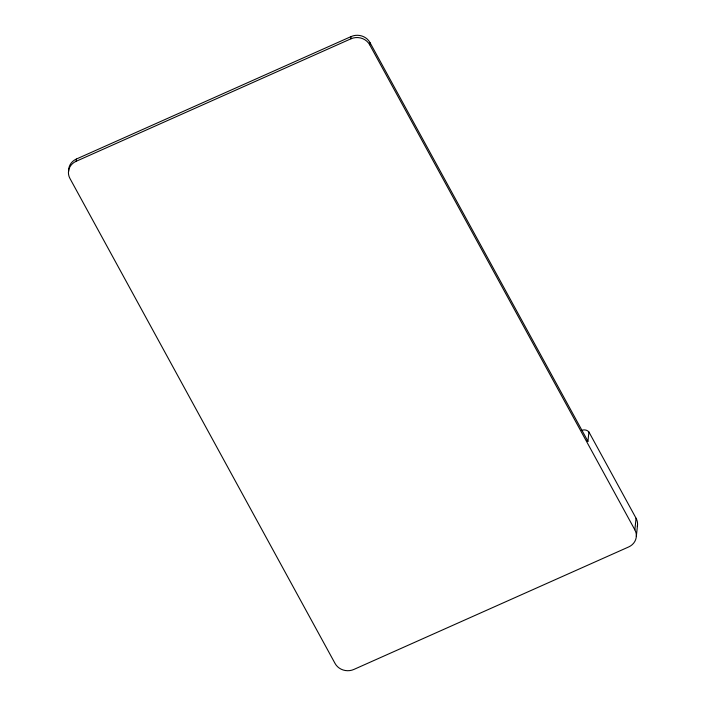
<?xml version="1.0" encoding="UTF-8"?>
<svg xmlns="http://www.w3.org/2000/svg" width="706" height="706" viewBox="0 0 706 706"><rect width="100%" height="100%" fill="white"/><g stroke="black" fill="none" stroke-linecap="round" stroke-linejoin="round"><path stroke-width="1.06" d="M588.919 431.993L636.071 518.257L634.853 529.827A14.005 12.805 6 0 1 628.675 546.947L353.874 669.447A14.005 12.805 6 0 1 335.068 663.472L69.929 178.433A14.005 12.805 6 0 1 76.107 161.312L76.345 159.053L351.147 36.553A14.005 12.805 6 0 1 369.953 42.528L587.939 441.303L588.919 431.993A5.71 5.216 6 0 0 581.832 430.404M76.107 161.312L350.917 38.812L351.147 36.553M634.853 529.827L369.715 44.787L369.953 42.528M636.335 536.348L637.553 524.779M350.917 38.812A14.005 12.805 6 0 1 369.715 44.787M68.703 171.329A14.005 12.805 6 0 1 76.345 159.053M636.071 518.257A14.005 12.805 6 0 1 637.333 526.438M587.021 440.429A5.71 5.216 6 0 1 587.939 441.303"/></g></svg>
